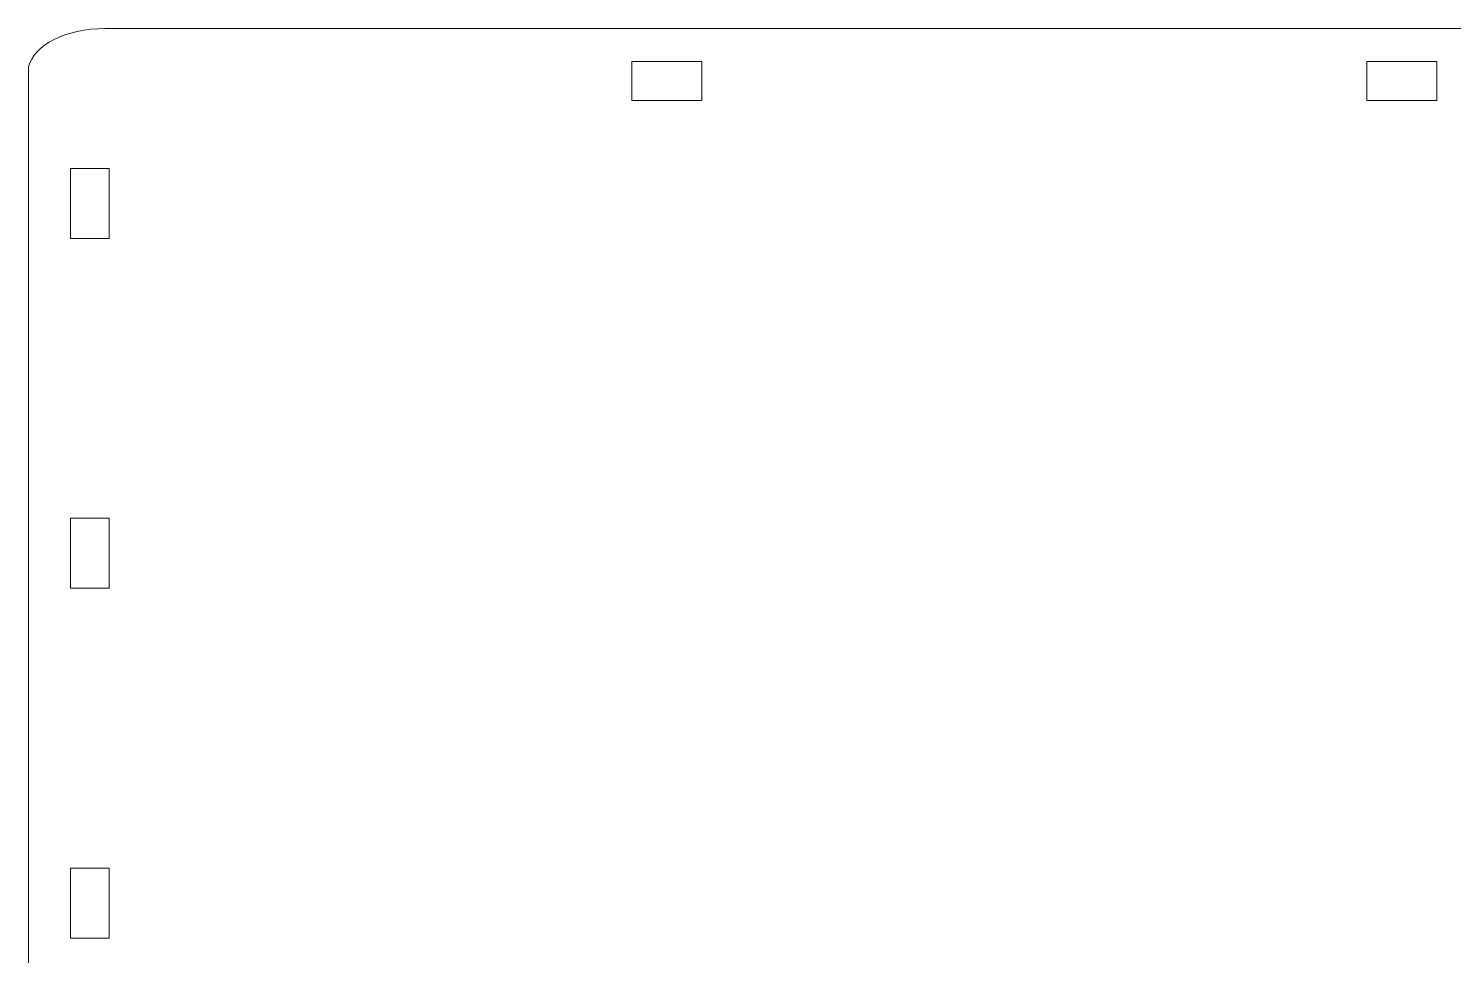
# Model space of a CAD drawing. Header units: inches. Extents: x -11.7 to 8.2, y -5.1 to 5.9.
# Drawn here: x -11.675 to -7.092, y 2.873 to 5.855 of the extents above; entities that cross this region are included whole.
import ezdxf

# ---------------------------------------------------------------- set-up
doc = ezdxf.new("R2010")
doc.units = ezdxf.units.IN
doc.header["$MEASUREMENT"] = 0
doc.layers.add('Layer 1', color=7, linetype='Continuous')

msp = doc.modelspace()

# ---------------------------------------------------------------- linework, layer by layer
at = {"layer": 'Layer 1', "color": 5, "lineweight": 9}
msp.add_open_spline([(-11.6752, 5.7316), (-11.659, 5.801), (-11.555, 5.855), (-11.4302, 5.855), (-11.4302, 5.855), (-11.4302, 5.855), (-0.5967, 5.855), (-0.5967, 5.855), (-0.5967, 5.855), (-0.4607, 5.855), (-0.3494, 5.7909), (-0.3494, 5.7126), (-0.3494, 5.7126), (-0.3494, 5.7126), (-0.3494, 0.3726), (-0.3494, 0.3726), (-0.3494, 0.3726), (-0.3494, 0.2931), (-0.4623, 0.2281), (-0.6002, 0.2281), (-0.6002, 0.2281), (-0.6002, 0.2281), (-5.5206, 0.2281), (-5.5206, 0.2281)], degree=3, knots=[0, 0, 0, 0, 0.166667, 0.166667, 0.166667, 0.166667, 0.333333, 0.333333, 0.333333, 0.333333, 0.5, 0.5, 0.5, 0.5, 0.666667, 0.666667, 0.666667, 0.666667, 0.833333, 0.833333, 0.833333, 0.833333, 1, 1, 1, 1], dxfattribs=at)
at = {"layer": 'Layer 1', "color": 186, "lineweight": 9}
msp.add_open_spline([(-11.6752, 5.7316), (-11.6752, 5.7316), (-11.6755, 0.3525), (-11.6755, 0.3525)], degree=3, dxfattribs=at)
at = {"layer": 'Layer 1', "lineweight": 9}
for points in [[(-9.735, 5.6237), (-9.735, 5.6237), (-9.5099, 5.6237), (-9.5099, 5.6237), (-9.5099, 5.6237), (-9.5099, 5.6237), (-9.5099, 5.7487), (-9.5099, 5.7487), (-9.5099, 5.7487), (-9.5099, 5.7487), (-9.735, 5.7487), (-9.735, 5.7487), (-9.735, 5.7487), (-9.735, 5.7487), (-9.735, 5.6237), (-9.735, 5.6237)], [(-7.3717, 5.6237), (-7.3717, 5.6237), (-7.1466, 5.6237), (-7.1466, 5.6237), (-7.1466, 5.6237), (-7.1466, 5.6237), (-7.1466, 5.7487), (-7.1466, 5.7487), (-7.1466, 5.7487), (-7.1466, 5.7487), (-7.3717, 5.7487), (-7.3717, 5.7487), (-7.3717, 5.7487), (-7.3717, 5.7487), (-7.3717, 5.6237), (-7.3717, 5.6237)], [(-11.5405, 5.4049), (-11.5405, 5.4049), (-11.4155, 5.4049), (-11.4155, 5.4049), (-11.4155, 5.4049), (-11.4155, 5.4049), (-11.4155, 5.1798), (-11.4155, 5.1798), (-11.4155, 5.1798), (-11.4155, 5.1798), (-11.5405, 5.1798), (-11.5405, 5.1798), (-11.5405, 5.1798), (-11.5405, 5.1798), (-11.5405, 5.4049), (-11.5405, 5.4049)], [(-11.5405, 4.0544), (-11.5405, 4.0544), (-11.4155, 4.0544), (-11.4155, 4.0544), (-11.4155, 4.0544), (-11.4155, 4.0544), (-11.4155, 4.2795), (-11.4155, 4.2795), (-11.4155, 4.2795), (-11.4155, 4.2795), (-11.5405, 4.2795), (-11.5405, 4.2795), (-11.5405, 4.2795), (-11.5405, 4.2795), (-11.5405, 4.0544), (-11.5405, 4.0544)], [(-11.5405, 2.929), (-11.5405, 2.929), (-11.4155, 2.929), (-11.4155, 2.929), (-11.4155, 2.929), (-11.4155, 2.929), (-11.4155, 3.1541), (-11.4155, 3.1541), (-11.4155, 3.1541), (-11.4155, 3.1541), (-11.5405, 3.1541), (-11.5405, 3.1541), (-11.5405, 3.1541), (-11.5405, 3.1541), (-11.5405, 2.929), (-11.5405, 2.929)]]:
    msp.add_open_spline(points, degree=3, knots=[0, 0, 0, 0, 0.25, 0.25, 0.25, 0.25, 0.5, 0.5, 0.5, 0.5, 0.75, 0.75, 0.75, 0.75, 1, 1, 1, 1], dxfattribs=at)

doc.saveas('drawing.dxf')
